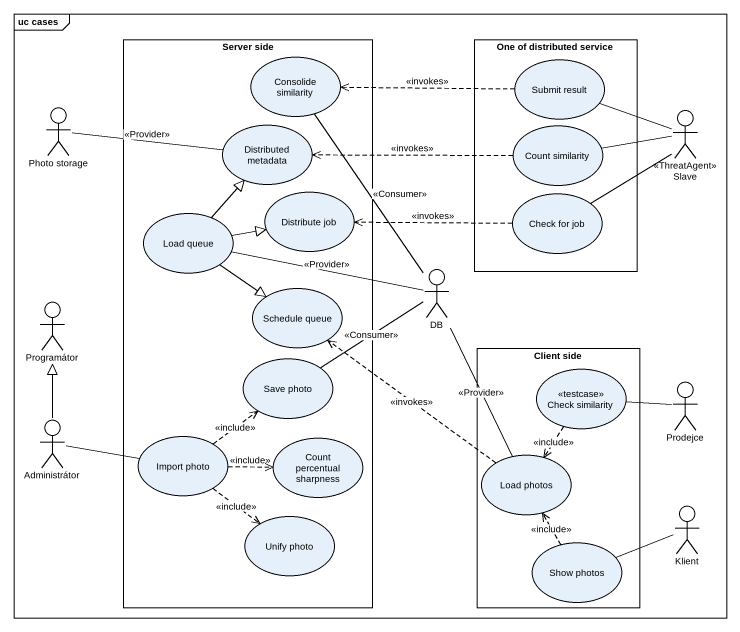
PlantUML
@startuml
mainframe uc cases
rectangle "Server side" as Server_side {
  usecase "Consolide similarity" as Consolide_similarity
  usecase "Distributed metadata" as Distributed_metadata
  usecase "Load queue" as Load_queue
  usecase "Distribute job" as Distribute_job
  usecase "Schedule queue" as Schedule_queue
  usecase "Save photo" as Save_photo
  usecase "Import photo" as Import_photo
  usecase "Count percentual sharpness" as Count_percentual_sharpness
  usecase "Unify photo" as Unify_photo
}
rectangle "One of distributed service" as One_of_distributed_service {
  usecase "Submit result" as Submit_result
  usecase "Count similarity" as Count_similarity
  usecase "Check for job" as Check_for_job
}
actor "Photo storage" as Photo_storage
actor Slave <<ThreatAgent>>
actor Programátor
actor DB
rectangle "Client side" as Client_side {
  usecase "Check similarity" as Check_similarity <<testcase>>
  usecase "Load photos" as Load_photos
  usecase "Show photos" as Show_photos
}
actor Prodejce
actor Administrátor
actor Klient
Submit_result .left.> Consolide_similarity : <<invokes>>
Photo_storage -right- Distributed_metadata : <<Provider>>
Slave -left- Submit_result
Slave -left- Check_for_job
Count_similarity -right- Slave
Count_similarity .left.> Distributed_metadata : <<invokes>>
Load_queue -up-|> Distributed_metadata
Load_queue -right-|> Distribute_job
Load_queue --|> Schedule_queue
Check_for_job .left.> Distribute_job : <<invokes>>
DB -up- Consolide_similarity : <<Consumer>>
DB -left- Load_queue : <<Provider>>
DB -left- Save_photo : <<Consumer>>
DB -- Load_photos : <<Provider>>
Check_similarity ..> Load_photos : <<include>>
Prodejce -left- Check_similarity
Administrátor -up-|> Programátor
Administrátor -right- Import_photo
Import_photo .up.> Save_photo : <<include>>
Import_photo .right.> Count_percentual_sharpness : <<include>>
Import_photo ..> Unify_photo : <<include>>
Load_photos .up.> Schedule_queue : <<invokes>>
Klient -left- Show_photos
Show_photos .up.> Load_photos : <<include>>
@enduml
